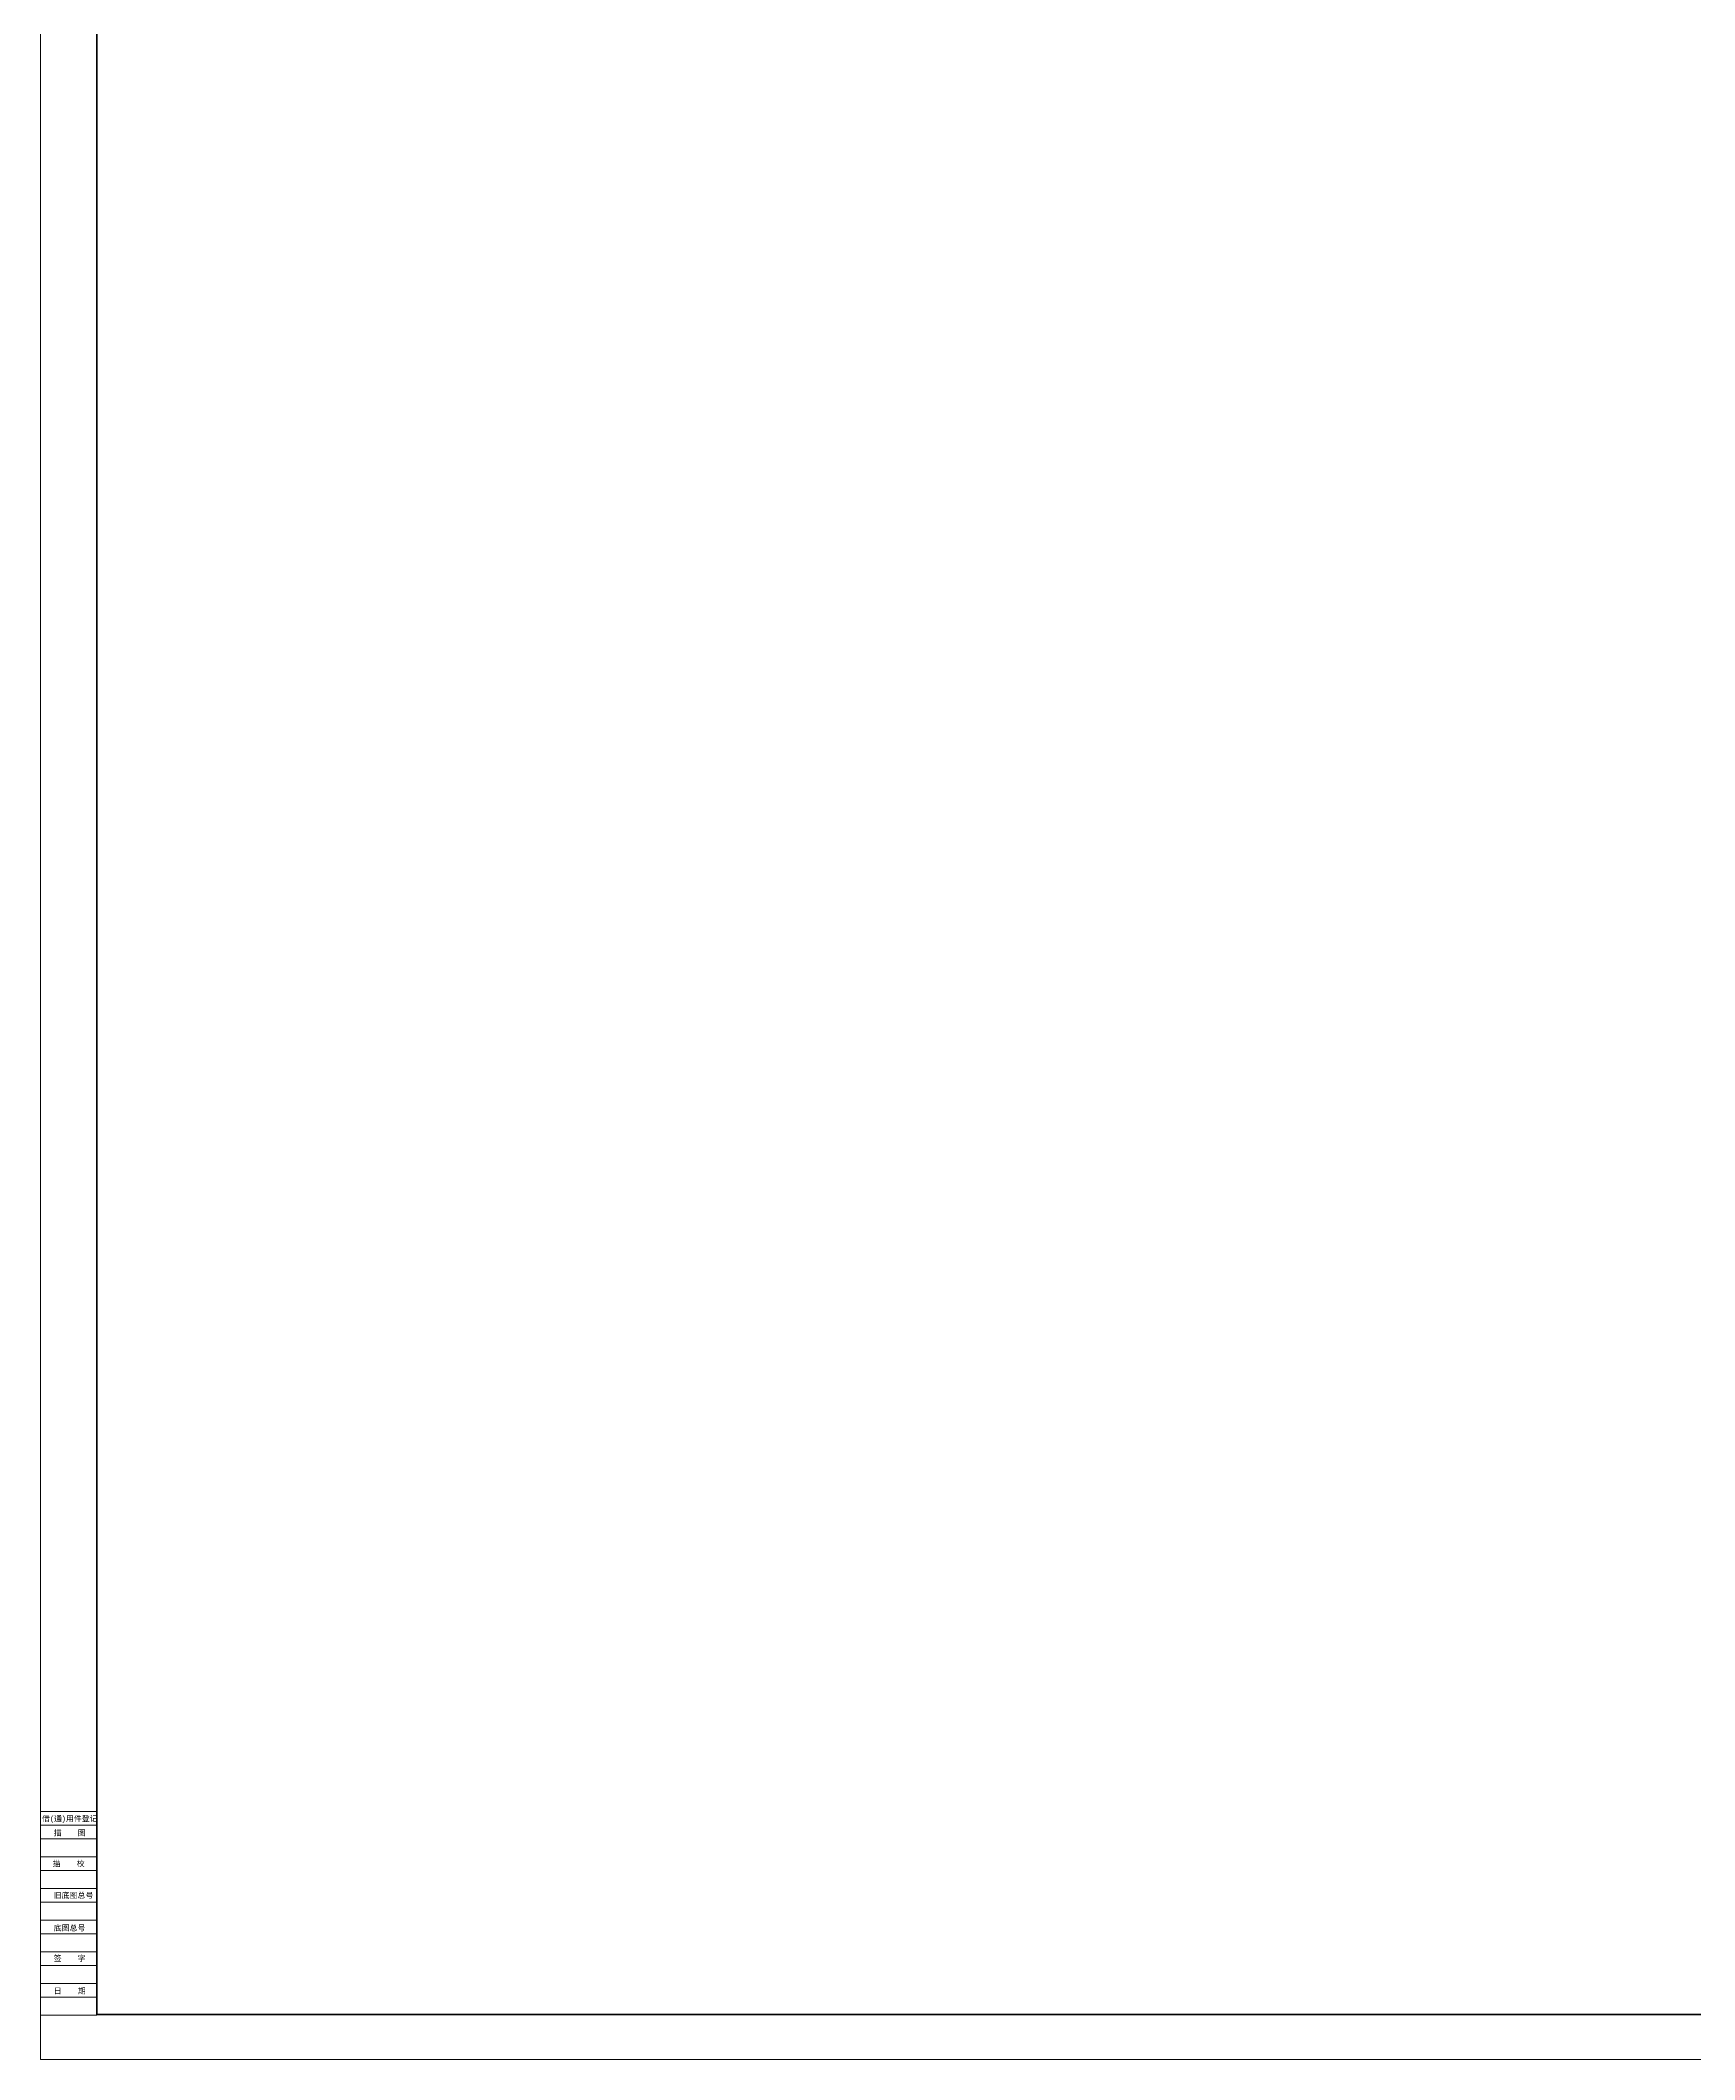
# Model space of a CAD drawing. Extents: x -12012 to 8795, y -497 to 32605.
# Drawn here: x -12012 to -11281, y 30923 to 31815 of the extents above; entities that cross this region are included whole.
import ezdxf

# ---------------------------------------------------------------- set-up
doc = ezdxf.new("R2010")
doc.units = 0
doc.header["$MEASUREMENT"] = 0
doc.layers.get('0').update_dxf_attribs({"linetype": 'CONTINUOUS', "lineweight": 35})
doc.layers.add('图层1', color=3, linetype='CONTINUOUS', lineweight=13)
doc.layers.add('细实线', color=3, linetype='CONTINUOUS', lineweight=13)
doc.styles.get("Standard").update_dxf_attribs({"font": ''})
doc.styles.get('Standard').set_extended_font_data('FangSong_GB2312')

msp = doc.modelspace()

# ---------------------------------------------------------------- linework, layer by layer
for p, q in [((-11987.148, 32584.797), (-11987.148, 30942.797)), ((-11987.148, 30942.797), (-9654.148, 30942.797))]:
    msp.add_line(p, q)
at = {"layer": '图层1', "color": 7}
for p, q in [((-11987.148, 31032.36), (-12012.148, 31032.36)), ((-11987.148, 31026.36), (-12012.148, 31026.36)), ((-11987.148, 31020.36), (-12012.148, 31020.36)), ((-11987.148, 31012.36), (-12012.148, 31012.36)), ((-11987.148, 31006.36), (-12012.148, 31006.36)), ((-11987.148, 30998.36), (-12012.148, 30998.36)), ((-11987.148, 30992.36), (-12012.148, 30992.36)), ((-11987.148, 30984.36), (-12012.148, 30984.36)), ((-11987.148, 30978.36), (-12012.148, 30978.36)), ((-11987.148, 30970.36), (-12012.148, 30970.36)), ((-11987.148, 30964.36), (-12012.148, 30964.36)), ((-11987.148, 30956.36), (-12012.148, 30956.36)), ((-11987.148, 30950.36), (-12012.148, 30950.36)), ((-11987.148, 30942.36), (-12012.148, 30942.36)), ((-12012.148, 30937.36), (-12012.148, 30937.36))]:
    msp.add_line(p, q, dxfattribs=at)
at = {"layer": '细实线', "color": 3}
for q in [(-12012.148, 32604.797), (-9634.148, 30922.797)]:
    msp.add_line((-12012.148, 30922.797), q, dxfattribs=at)

# ---------------------------------------------------------------- texts
at = {"layer": '图层1', "color": 7}
for s, p in [('借(通)用件登记', (-12011.437, 31027.99)), ('描    图', (-12006.268, 31021.678)), ('描    校', (-12006.758, 31008.152)), ('旧底图总号', (-12006.268, 30994.11)), ('底图总号', (-12006.268, 30979.73)), ('签    字', (-12006.268, 30966.324)), ('日    期', (-12006.268, 30951.932))]:
    msp.add_text(s, height=2.5, dxfattribs=at).set_placement(p)

doc.saveas('drawing.dxf')
